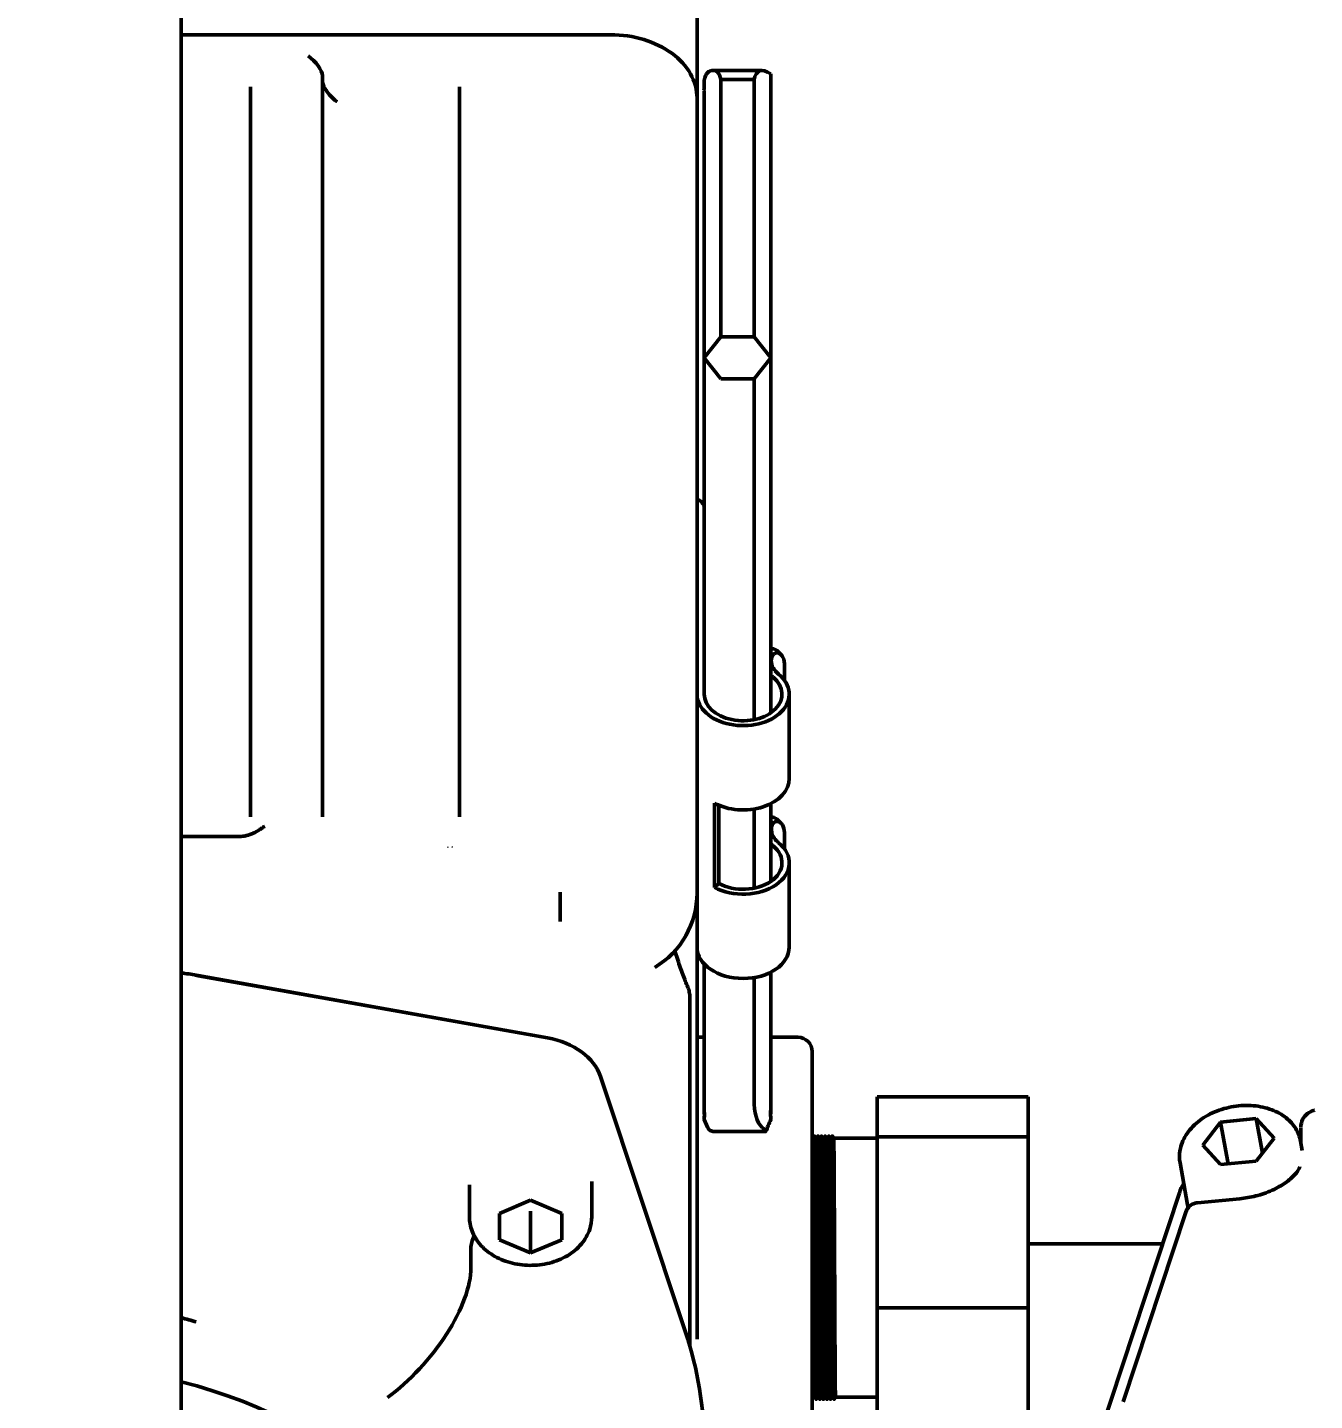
# Model space of a CAD drawing. Header units: inches. Extents: x 11 to 1621, y 11 to 1332.
# Drawn here: x 760.752 to 764.271, y 317.146 to 320.899 of the extents above; entities that cross this region are included whole.
import ezdxf

# ---------------------------------------------------------------- set-up
doc = ezdxf.new("R2010")
doc.units = ezdxf.units.IN
doc.header["$LTSCALE"] = 48
doc.header["$MEASUREMENT"] = 0
doc.layers.add('Dimension (ANSI)', color=7, linetype='Continuous', lineweight=25)
doc.layers.add('Visible (ANSI)', color=7, linetype='Continuous', lineweight=50)
doc.styles.add('Dimension Text', font='tahoma.ttf')
doc.dimstyles.new('ELC FT', dxfattribs={"dimscale": 48, "dimtxt": 0.12, "dimasz": 0.098425, "dimexe": 0.05, "dimexo": 0.1, "dimgap": 0.031496, "dimtad": 1, "dimdec": 5, "dimzin": 3, "dimdsep": 46, "dimlunit": 4, "dimtxsty": 'Dimension Text', "dimcen": 0.09, "dimdle": 0.5, "dimclrd": 5, "dimclre": 5, "dimclrt": 256, "dimadec": 1, "dimazin": 3, "dimtfac": 0.833333, "dimtofl": 0, "dimtmove": 0, "dimatfit": 3, "dimfxl": 0, "dimfrac": 2, "dimtolj": 1, "dimtzin": 0, "dimlwd": 25, "dimlwe": 25, "dimarcsym": 0})

# ---------------------------------------------------------------- blocks, each defined once
blk = doc.blocks.new('*D15')
at = {"layer": 'Defpoints', "color": 0, "linetype": 'Continuous', "transparency": 16777216}
for p in [(804.8774, 319.6302), (264.5024, 280.7711), (804.8774, 187.6927)]:
    blk.add_point(p, dxfattribs=at)
at = {"layer": 'Dimension (ANSI)', "color": 5, "linetype": 'Continuous', "lineweight": 25, "transparency": 16777216}
for p, q in [((804.8774, 314.8302), (804.8774, 185.2927)), ((264.5024, 275.9711), (264.5024, 185.2927)), ((269.2268, 187.6927), (800.153, 187.6927))]:
    blk.add_line(p, q, dxfattribs=at)
at = {"layer": 'Dimension (ANSI)', "color": 5, "linetype": 'Continuous', "transparency": 16777216}
for points in [[(269.2268, 188.4801), (269.2268, 186.9053), (264.5024, 187.6927)], [(800.153, 188.4801), (800.153, 186.9053), (804.8774, 187.6927)]]:
    blk.add_solid(points, dxfattribs=at)
at = {"layer": 'Dimension (ANSI)', "linetype": 'Continuous', "lineweight": 25, "transparency": 16777216, "insert": (534.7524, 192.8408), "char_height": 5.76, "attachment_point": 5, "style": 'Dimension Text'}
blk.add_mtext('\\A1;45\'-0 3/8"', dxfattribs=at)
blk = doc.blocks.new('*D25')
at = {"layer": 'Defpoints', "color": 0, "linetype": 'Continuous', "transparency": 16777216}
for p in [(804.8774, 319.6302), (744.2524, 285.9427), (804.8774, 225.928)]:
    blk.add_point(p, dxfattribs=at)
at = {"layer": 'Dimension (ANSI)', "color": 5, "linetype": 'Continuous', "lineweight": 25, "transparency": 16777216}
for p, q in [((804.8774, 314.8302), (804.8774, 223.528)), ((744.2524, 281.1427), (744.2524, 223.528)), ((748.9768, 225.928), (800.153, 225.928))]:
    blk.add_line(p, q, dxfattribs=at)
at = {"layer": 'Dimension (ANSI)', "color": 5, "linetype": 'Continuous', "transparency": 16777216}
for points in [[(748.9768, 226.7154), (748.9768, 225.1406), (744.2524, 225.928)], [(800.153, 226.7154), (800.153, 225.1406), (804.8774, 225.928)]]:
    blk.add_solid(points, dxfattribs=at)
at = {"layer": 'Dimension (ANSI)', "linetype": 'Continuous', "lineweight": 25, "transparency": 16777216, "insert": (774.5649, 231.076), "char_height": 5.76, "attachment_point": 5, "style": 'Dimension Text'}
blk.add_mtext('\\A1;5\'-0 5/8"', dxfattribs=at)

msp = doc.modelspace()

# ---------------------------------------------------------------- linework, layer by layer
at = {"layer": 'Visible (ANSI)'}
for p, q in [((761.172429, 334.773116), (761.172429, 302.503616)), ((762.582819, 320.706053), (762.582819, 321.214479)), ((762.346598, 320.879026), (761.172429, 320.879026)), ((761.559197, 320.277601), (761.559197, 320.765359)), ((762.626243, 320.781182), (762.76045, 320.781182)), ((762.647886, 320.05327), (762.647886, 320.756349)), ((762.647886, 320.756349), (762.738807, 320.756349)), ((762.738807, 320.05327), (762.738807, 320.756349)), ((762.784268, 319.995683), (762.784268, 320.772106)), ((761.362346, 320.73708), (761.362346, 320.277601)), ((761.933212, 320.73708), (761.933212, 320.277601)), ((762.602425, 320.735316), (762.602425, 320.752242)), ((762.602425, 319.995683), (762.602425, 320.722077)), ((762.582819, 320.140465), (762.582819, 320.706053)), ((762.784346, 320.65681), (762.784346, 319.025341)), ((761.559197, 320.277601), (761.559197, 320.154197)), ((761.933212, 320.154197), (761.933212, 320.277601)), ((761.362346, 320.220781), (761.362346, 320.194493)), ((761.362346, 319.603196), (761.362346, 320.154197)), ((761.559197, 319.603196), (761.559197, 320.154197)), ((761.933212, 319.603196), (761.933212, 320.154197)), ((762.582819, 320.140465), (762.582819, 319.589465)), ((762.602425, 319.995683), (762.647886, 320.05327)), ((762.647886, 320.05327), (762.738807, 320.05327)), ((762.738807, 320.05327), (762.784268, 319.995683)), ((762.647886, 319.938096), (762.602425, 319.995683)), ((762.602504, 319.995583), (762.602504, 319.09449)), ((762.784268, 319.995683), (762.738807, 319.938096)), ((762.738807, 319.938096), (762.647886, 319.938096)), ((762.738886, 319.006812), (762.738886, 319.938196)), ((761.362346, 319.497049), (761.362346, 319.603196)), ((761.559197, 319.603196), (761.559197, 319.497049)), ((761.933212, 319.497049), (761.933212, 319.603196)), ((762.582819, 319.589465), (762.582819, 319.242829)), ((761.362346, 319.150413), (761.362346, 319.497049)), ((761.559197, 319.150413), (761.559197, 319.497049)), ((761.933212, 319.150413), (761.933212, 319.497049)), ((762.582819, 319.242829), (762.582819, 318.532667)), ((762.800577, 319.195596), (762.812244, 319.184648)), ((761.362346, 318.740815), (761.362346, 319.150413)), ((761.559197, 319.150413), (761.559197, 318.740815)), ((761.933212, 318.740815), (761.933212, 319.150413)), ((762.821557, 319.159271), (762.821557, 319.114673)), ((762.602504, 319.076344), (762.602504, 319.09449)), ((762.834787, 319.076344), (762.834787, 318.845996)), ((762.630161, 318.548523), (762.630161, 318.77887)), ((762.642449, 318.559011), (762.642449, 318.772958)), ((762.784346, 318.777235), (762.784346, 318.564646)), ((762.738886, 318.546116), (762.738886, 318.762561)), ((762.812244, 318.723953), (762.800577, 318.7349)), ((762.821557, 318.698576), (762.821557, 318.653977)), ((761.331647, 318.687452), (761.172429, 318.687452)), ((762.834787, 318.615649), (762.834787, 318.385301)), ((762.642449, 318.559011), (762.630161, 318.548523)), ((762.208803, 318.518183), (762.208803, 318.535746)), ((762.582819, 318.532674), (762.582819, 317.313672)), ((762.529966, 318.350011), (762.521882, 318.37432)), ((762.467512, 318.329741), (762.467514, 318.329743)), ((762.602504, 318.339184), (762.602504, 317.950226)), ((762.784346, 318.31654), (762.784346, 317.950226)), ((762.174222, 318.137136), (761.193285, 318.311624)), ((761.219506, 318.306972), (762.174225, 318.137136)), ((762.738886, 317.968509), (762.738886, 318.301865)), ((762.563134, 318.246909), (762.563134, 317.294669)), ((762.582819, 318.138788), (762.602504, 318.138788)), ((762.784346, 318.138788), (762.858409, 318.138788)), ((762.897779, 318.099418), (762.897779, 317.940769)), ((762.551196, 317.333036), (762.318974, 318.031273)), ((762.602504, 317.945368), (762.602504, 317.950226)), ((762.784346, 317.945368), (762.784346, 317.950226)), ((762.897779, 317.027858), (762.897779, 317.940769)), ((763.074945, 317.976215), (763.488331, 317.976215)), ((763.074945, 317.866281), (763.074945, 317.976215)), ((763.488331, 317.976215), (763.488331, 317.866281)), ((762.60265, 317.913777), (762.611057, 317.893197)), ((763.965182, 317.84397), (764.013974, 317.906801)), ((764.013974, 317.906801), (764.111557, 317.916196)), ((764.013974, 317.906801), (764.034546, 317.792516)), ((764.111557, 317.916196), (764.160348, 317.862762)), ((764.128547, 317.821811), (764.111557, 317.916196)), ((762.770605, 317.880871), (762.629448, 317.880871)), ((762.899865, 317.863198), (762.902934, 317.868515)), ((762.904177, 317.868525), (762.902947, 317.868525)), ((762.904189, 317.868515), (762.907265, 317.863187)), ((762.909707, 317.863198), (762.912777, 317.868515)), ((762.91402, 317.868525), (762.912789, 317.868525)), ((762.914032, 317.868515), (762.917108, 317.863187)), ((762.91955, 317.863198), (762.92262, 317.868515)), ((762.923862, 317.868525), (762.922632, 317.868525)), ((762.923874, 317.868515), (762.92695, 317.863187)), ((762.929392, 317.863198), (762.932462, 317.868515)), ((762.933705, 317.868525), (762.932474, 317.868525)), ((762.933717, 317.868515), (762.936793, 317.863187)), ((762.939235, 317.863198), (762.942305, 317.868515)), ((762.943547, 317.868525), (762.942317, 317.868525)), ((762.943559, 317.868515), (762.946635, 317.863187)), ((762.949077, 317.863198), (762.952147, 317.868515)), ((762.95339, 317.868525), (762.952159, 317.868525)), ((762.953402, 317.868515), (762.956478, 317.863187)), ((763.488331, 317.866281), (763.074945, 317.866281)), ((763.074945, 317.398933), (763.074945, 317.866281)), ((763.488331, 317.866281), (763.488331, 317.398933)), ((764.226287, 317.875533), (764.233304, 317.877336)), ((764.233304, 317.850439), (764.233304, 317.890748)), ((762.899871, 317.863198), (762.897779, 317.863198)), ((762.909713, 317.863198), (762.907259, 317.863198)), ((762.919556, 317.863198), (762.917102, 317.863198)), ((762.929399, 317.863198), (762.926944, 317.863198)), ((762.939241, 317.863198), (762.936787, 317.863198)), ((762.949084, 317.863198), (762.946629, 317.863198)), ((763.074945, 317.863198), (762.956472, 317.863198)), ((764.013974, 317.790535), (763.965182, 317.84397)), ((764.160348, 317.862762), (764.111557, 317.799931)), ((764.237077, 317.829479), (764.23258, 317.854463)), ((763.923783, 317.680987), (763.903228, 317.795175)), ((764.111557, 317.799931), (764.013974, 317.790535)), ((761.960378, 317.735456), (761.960378, 317.648193)), ((762.295023, 317.744842), (762.295023, 317.648193)), ((762.042462, 317.657334), (762.127701, 317.693326)), ((762.127701, 317.693326), (762.212939, 317.657334)), ((763.683347, 317.051081), (763.901289, 317.713538)), ((763.950442, 317.686128), (763.950457, 317.68613)), ((763.950459, 317.686131), (764.066862, 317.697339)), ((762.042462, 317.585351), (762.042462, 317.657334)), ((762.127701, 317.549359), (762.127701, 317.663473)), ((762.212939, 317.657334), (762.212939, 317.585351)), ((763.748045, 317.142179), (763.918628, 317.660682)), ((763.918635, 317.660702), (763.918628, 317.660682)), ((762.127701, 317.549359), (762.042462, 317.585351)), ((762.212939, 317.585351), (762.127701, 317.549359)), ((763.855449, 317.574203), (763.488331, 317.574203)), ((761.964747, 317.508877), (761.964747, 317.562577)), ((763.074945, 317.398933), (763.488331, 317.398933)), ((763.074945, 317.063304), (763.074945, 317.398933)), ((763.488331, 317.398933), (763.488331, 317.063304)), ((762.552969, 317.327657), (762.557557, 317.313859)), ((762.904786, 317.154536), (762.897779, 317.154536)), ((762.907856, 317.14922), (762.90478, 317.154547)), ((762.91218, 317.154536), (762.909111, 317.14922)), ((762.914629, 317.154536), (762.912174, 317.154536)), ((762.917698, 317.14922), (762.914622, 317.154547)), ((762.922023, 317.154536), (762.918953, 317.14922)), ((762.924471, 317.154536), (762.922017, 317.154536)), ((762.927541, 317.14922), (762.924465, 317.154547)), ((762.931865, 317.154536), (762.928796, 317.14922)), ((762.934314, 317.154536), (762.931859, 317.154536)), ((762.937383, 317.14922), (762.934307, 317.154547)), ((762.941708, 317.154536), (762.938638, 317.14922)), ((762.944156, 317.154536), (762.941702, 317.154536)), ((762.947226, 317.14922), (762.94415, 317.154547)), ((762.95155, 317.154536), (762.948481, 317.14922)), ((762.953999, 317.154536), (762.951544, 317.154536)), ((762.957068, 317.14922), (762.953992, 317.154547)), ((762.961393, 317.154536), (762.958323, 317.14922)), ((763.074945, 317.154536), (762.961387, 317.154536)), ((762.909098, 317.149209), (762.907868, 317.149209)), ((762.918941, 317.149209), (762.917711, 317.149209)), ((762.928783, 317.149209), (762.927553, 317.149209)), ((762.938626, 317.149209), (762.937396, 317.149209)), ((762.948468, 317.149209), (762.947238, 317.149209)), ((762.958311, 317.149209), (762.957081, 317.149209))]:
    msp.add_line(p, q, dxfattribs=at)
for centre, radius, start, end in [((762.346598, 318.532673), 0.23622, 300.788625, 359.999634), ((762.858409, 318.099418), 0.03937, 0, 90)]:
    msp.add_arc(centre, radius, start, end, dxfattribs=at)
for centre, major_axis, ratio, start_param, end_param in [((762.346598, 320.706053), (0.23622, 0), 0.73225389, 0, 1.57079633), ((761.519827, 320.793638), (0.036483, -0.036483), 0.40563811, 0.4349474, 1.95615367), ((761.529593, 320.765538), (0.029599, -0.000624), 0.84424755, 0.01778626, 0.07497594), ((762.564397, 320.634714), (0.070107, 0.144664), 0.32686563, 5.84940957, 6.58774847), ((762.822295, 320.634714), (0.070107, -0.144664), 0.32686563, 2.63061223, 3.57536839), ((761.598885, 320.751408), (-0.039688, 0.000003), 0.73135201, 0.00005075, 0.10446233), ((762.59106, 320.727632), (-0.006108, -0.019107), 0.50163191, 1.72101402, 2.13814088), ((762.59106, 320.700968), (-0.009257, -0.027497), 0.23978065, 2.52270588, 2.93983275), ((762.579773, 320.728597), (0.020332, -0.014954), 0.67958779, 0.56064115, 0.76910446), ((762.772981, 320.643385), (-0.009005, -0.019421), 0.35706033, 2.4853531, 2.60313231), ((762.563134, 319.5865), (0.03937, 0), 0.68199836, 0, 1.04719755), ((762.872582, 319.168978), (-0.086789, 0), 0.68199836, 0.1943989, 0.69236917), ((762.708803, 319.076344), (-0.125984, 0), 0.68199836, 0, 3.83396183), ((762.708803, 319.076344), (0.106299, 0), 0.68199836, 3.14159265, 6.97555448), ((762.872582, 319.168978), (0.106474, 0), 0.68199836, 3.73559573, 3.83396183), ((762.708803, 318.845996), (0.125984, 0), 0.68199836, 4.03825847, 6.28318531), ((762.872582, 318.708282), (-0.086789, 0), 0.68199836, 0.1943989, 0.69236917), ((761.76589, 318.662592), (0.133858, 0), 0.7313537, 6.24226407, 6.24229475), ((761.972582, 318.718457), (0.098425, 0), 0.7313537, 4.08239637, 4.08242976), ((762.708803, 318.615649), (0.125984, 0), 0.68199836, 4.03825847, 6.97555448), ((762.708803, 318.615649), (0.106299, 0), 0.68199836, 4.03825847, 6.97555448), ((762.872582, 318.708282), (0.106474, 0), 0.68199836, 3.73559573, 3.83396183), ((762.708803, 318.385301), (-0.125984, 0), 0.68199836, 0, 3.14159265), ((760.79148, 317.019997), (1.811024, 0), 0.7313537, 1.35421424, 1.35886322), ((761.146763, 318.171735), (-0.19685, 0), 0.7313537, 4.47380247, 4.5816337), ((760.79148, 317.019997), (1.811024, 0), 0.7313537, 1.33219386, 1.33637133), ((762.127701, 317.997247), (0.19685, 0), 0.7313537, 0.23860247, 1.33220982), ((762.127701, 317.997247), (0.19685, 0), 0.7313537, 0.23860247, 1.33219386), ((762.897998, 318.156461), (-0.126063, -0.27189), 0.35706033, 5.62694576, 6.1570414), ((764.088459, 317.71063), (-0.164676, -0.029644), 0.67616377, 0, 0.06912333), ((762.029929, 317.610249), (-0.057919, -0.066993), 0.44630985, 5.28025511, 5.80663423), ((761.736613, 317.342027), (-0.202716, -0.234477), 0.44630985, 1.09424525, 2.66504158), ((760.79148, 316.569371), (-1.161417, 0), 0.7313537, 4.34016266, 4.37819948), ((760.79148, 317.019997), (1.811024, 0), 0.7313537, 0, 0.23860247), ((762.366283, 317.279835), (0.19685, 0), 0.7313537, 0.17303789, 0.23858651), ((760.79148, 316.394844), (1.161417, 0), 0.7313537, 5.04657848, 7.51979214)]:
    msp.add_ellipse(centre, major_axis=major_axis, ratio=ratio, start_param=start_param, end_param=end_param, dxfattribs=at)
for points, knots in [([(762.616922, 320.779523), (762.615952, 320.779149), (762.614909, 320.778529), (762.61272, 320.776735), (762.611576, 320.775563), (762.609388, 320.772776), (762.608359, 320.771232), (762.606463, 320.767829), (762.605623, 320.766042), (762.604227, 320.762435), (762.603687, 320.760694), (762.602983, 320.757738), (762.602765, 320.756521), (762.602488, 320.754255), (762.602425, 320.753209), (762.602425, 320.752242)], [-0.102351975, -0.102351975, -0.102351975, -0.102351975, -0.084827681, -0.084827681, -0.067323322, -0.067323322, -0.051465855, -0.051465855, -0.036268721, -0.036268721, -0.021819762, -0.021819762, -0.010803933, -0.010803933, -0.000001, -0.000001, -0.000001, -0.000001]), ([(761.598567, 320.696152), (761.598508, 320.696197), (761.598449, 320.696241), (761.591259, 320.701675), (761.584258, 320.708178), (761.573414, 320.720532), (761.569362, 320.726031), (761.563885, 320.735256), (761.561961, 320.739235), (761.560093, 320.744902), (761.559654, 320.746702), (761.559413, 320.748384)], [-0.368006772, -0.368006772, -0.368006772, -0.368006772, -0.367494929, -0.367494929, -0.305266782, -0.305266782, -0.256991442, -0.256991442, -0.22105202, -0.22105202, -0.203066707, -0.203066707, -0.203066707, -0.203066707]), ([(761.362346, 320.277601), (761.362346, 320.269351), (761.362346, 320.260347), (761.362346, 320.241434), (761.362346, 320.231293), (761.362346, 320.220781)], [0, 0, 0, 0, 0.25, 0.25, 0.5, 0.5, 0.5, 0.5]), ([(761.362346, 320.194493), (761.362346, 320.193793), (761.362346, 320.192399), (761.362346, 320.190655), (761.362346, 320.189351), (761.362346, 320.188742), (761.362346, 320.188394), (761.362346, 320.188242), (761.362346, 320.186829), (761.362346, 320.183345), (761.362346, 320.172054), (761.362346, 320.164234), (761.362346, 320.154197)], [0.702895725, 0.702895725, 0.702895725, 0.702895725, 0.71875, 0.734375, 0.7421875, 0.748046875, 0.748046875, 0.75, 0.75, 0.875, 0.875, 1, 1, 1, 1]), ([(762.784347, 319.200554), (762.784834, 319.200665), (762.78532, 319.200753), (762.788815, 319.201212), (762.791941, 319.200744), (762.796897, 319.198534), (762.798826, 319.197235), (762.800576, 319.195594)], [-0.7192663687, -0.7192663687, -0.7192663687, -0.7192663687, -0.7116901018, -0.7116901018, -0.6643040481, -0.6643040481, -0.6316384062, -0.6316384062, -0.6316384062, -0.6316384062]), ([(762.787428, 319.157543), (762.785345, 319.164815), (762.785339, 319.172017), (762.788028, 319.180562), (762.789598, 319.183398), (762.793678, 319.187539), (762.796172, 319.188828), (762.801305, 319.189823), (762.804203, 319.189453), (762.809735, 319.186982), (762.812364, 319.184887), (762.818985, 319.176571), (762.821557, 319.168291), (762.821557, 319.159271)], [0.535423144, 0.535423144, 0.535423144, 0.535423144, 0.613950689, 0.613950689, 0.656421334, 0.656421334, 0.69889198, 0.69889198, 0.745884717, 0.745884717, 0.792877455, 0.792877455, 0.88686293, 0.88686293, 0.88686293, 0.88686293]), ([(762.784347, 318.739858), (762.784834, 318.73997), (762.78532, 318.740058), (762.788815, 318.740516), (762.791941, 318.740049), (762.796897, 318.737839), (762.798826, 318.73654), (762.800576, 318.734899)], [0.3250254056, 0.3250254056, 0.3250254056, 0.3250254056, 0.3326016725, 0.3326016725, 0.3799877262, 0.3799877262, 0.4126533681, 0.4126533681, 0.4126533681, 0.4126533681]), ([(762.787428, 318.696848), (762.78729, 318.697328), (762.787159, 318.697808), (762.784777, 318.70724), (762.78576, 318.715971), (762.790719, 318.724106), (762.792816, 318.726199), (762.797654, 318.728677), (762.800375, 318.729056), (762.807687, 318.728049), (762.81268, 318.724629), (762.819647, 318.713752), (762.821557, 318.706365), (762.821557, 318.698576)], [0.093019394, 0.093019394, 0.093019394, 0.093019394, 0.09827869, 0.09827869, 0.196557379, 0.196557379, 0.23881093, 0.23881093, 0.281064481, 0.281064481, 0.362224364, 0.362224364, 0.443384246, 0.443384246, 0.443384246, 0.443384246]), ([(761.401716, 318.715848), (761.399214, 318.714167), (761.396727, 318.712494), (761.393001, 318.709981), (761.391124, 318.708735), (761.388909, 318.707301), (761.387955, 318.70669), (761.387317, 318.706284), (761.387043, 318.70611), (761.383757, 318.704033), (761.38095, 318.702359), (761.37691, 318.7001), (761.374933, 318.699033), (761.372702, 318.697899), (761.371605, 318.69736), (761.371139, 318.697134), (761.370829, 318.696985), (761.370727, 318.696936), (761.357289, 318.690552), (761.344332, 318.687455), (761.331647, 318.687452)], [0, 0, 0, 0, 0.125, 0.125, 0.1875, 0.21875, 0.234375, 0.234375, 0.25, 0.25, 0.375, 0.375, 0.4375, 0.46875, 0.484375, 0.4921875, 0.4921875, 0.5, 0.5, 1, 1, 1, 1]), ([(762.208803, 318.518183), (762.208803, 318.516353), (762.208803, 318.514189), (762.208803, 318.509163), (762.208803, 318.50628), (762.208803, 318.498723), (762.208803, 318.493839), (762.208803, 318.483706), (762.208803, 318.478538), (762.208803, 318.470021), (762.208803, 318.466648), (762.208803, 318.460442), (762.208803, 318.457656), (762.208795, 318.455194)], [0.000000031, 0.000000031, 0.000000031, 0.000000031, 0.02631959, 0.02631959, 0.054051623, 0.054051623, 0.093505934, 0.093505934, 0.132614572, 0.132614572, 0.160099939, 0.160099939, 0.187049708, 0.187049708, 0.187049708, 0.187049708]), ([(762.557557, 318.275733), (762.553073, 318.286265), (762.548438, 318.29805), (762.539263, 318.322791), (762.534582, 318.336132), (762.529966, 318.350011)], [0.000001, 0.000001, 0.000001, 0.000001, 0.148309241, 0.148309241, 0.29690746, 0.29690746, 0.29690746, 0.29690746]), ([(762.557557, 318.275733), (762.559414, 318.271373), (762.560824, 318.266832), (762.562671, 318.257258), (762.563134, 318.252283), (762.563134, 318.246909)], [-0.121409392, -0.121409392, -0.121409392, -0.121409392, -0.059769857, -0.059769857, -0.000001, -0.000001, -0.000001, -0.000001]), ([(762.602626, 317.941604), (762.602585, 317.943015), (762.602554, 317.94444), (762.602514, 317.947315), (762.602504, 317.948764), (762.602504, 317.950226)], [-0.0304557855, -0.0304557855, -0.0304557855, -0.0304557855, -0.0152278774, -0.0152278774, 0, 0, 0, 0]), ([(762.602504, 317.945368), (762.602504, 317.944005), (762.602514, 317.942655), (762.602554, 317.939981), (762.602585, 317.938658), (762.602626, 317.937348)], [-0.030456707, -0.030456707, -0.030456707, -0.030456707, -0.0152288688, -0.0152288688, -0.000001, -0.000001, -0.000001, -0.000001]), ([(762.602626, 317.941604), (762.602881, 317.932891), (762.602783, 317.925582), (762.602684, 317.916597), (762.60265, 317.914193), (762.602649, 317.913794), (762.60265, 317.913778), (762.60265, 317.913777)], [0, 0, 0, 0, 0.093991452, 0.093991452, 0.171663916, 0.171663916, 0.178443188, 0.178443188, 0.178443188, 0.178443188]), ([(762.7842, 317.913777), (762.7842, 317.913778), (762.784201, 317.913792), (762.784201, 317.914168), (762.784166, 317.916551), (762.784067, 317.925521), (762.783968, 317.932855), (762.784224, 317.941604)], [0.165271252, 0.165271252, 0.165271252, 0.165271252, 0.171664013, 0.171664013, 0.249329006, 0.249329006, 0.34371396, 0.34371396, 0.34371396, 0.34371396]), ([(762.784346, 317.950226), (762.784346, 317.948764), (762.784336, 317.947315), (762.784296, 317.94444), (762.784265, 317.943015), (762.784224, 317.941604)], [-0.0304567069, -0.0304567069, -0.0304567069, -0.0304567069, -0.0152288688, -0.0152288688, -0.000001, -0.000001, -0.000001, -0.000001]), ([(762.784224, 317.937348), (762.784265, 317.938658), (762.784296, 317.939981), (762.784336, 317.942655), (762.784346, 317.944005), (762.784346, 317.945368)], [-0.0304557855, -0.0304557855, -0.0304557855, -0.0304557855, -0.0152278774, -0.0152278774, 0, 0, 0, 0]), ([(764.23258, 317.854463), (764.230373, 317.866724), (764.225774, 317.878522), (764.212403, 317.900307), (764.203437, 317.910131), (764.181465, 317.927724), (764.168072, 317.935051), (764.137982, 317.946401), (764.121064, 317.950044), (764.085965, 317.95305), (764.067761, 317.952313), (764.031996, 317.946572), (764.014439, 317.941572), (763.981517, 317.927615), (763.966149, 317.918661), (763.939355, 317.897245), (763.92785, 317.884822), (763.911083, 317.857926), (763.905383, 317.843669), (763.901193, 317.817651), (763.901235, 317.806248), (763.903228, 317.795175)], [1.69191817, 1.69191817, 1.69191817, 1.69191817, 1.95013467, 1.95013467, 2.22501673, 2.22501673, 2.53875358, 2.53875358, 2.88302692, 2.88302692, 3.23468161, 3.23468161, 3.586115, 3.586115, 3.9378503, 3.9378503, 4.28438975, 4.28438975, 4.60032691, 4.60032691, 4.83351082, 4.83351082, 4.83351082, 4.83351082]), ([(764.233345, 317.892802), (764.233595, 317.900247), (764.235261, 317.907495), (764.24153, 317.920321), (764.246251, 317.925955), (764.256967, 317.93412), (764.262938, 317.936945), (764.26971, 317.938897), (764.270285, 317.939054), (764.270862, 317.939202)], [0.006890758, 0.006890758, 0.006890758, 0.006890758, 0.079401921, 0.079401921, 0.152792007, 0.152792007, 0.221768138, 0.221768138, 0.228136869, 0.228136869, 0.228136869, 0.228136869]), ([(762.60265, 317.913777), (762.602656, 317.913788), (762.602688, 317.915461), (762.602783, 317.922645), (762.602882, 317.929231), (762.602626, 317.937348)], [0.178909872, 0.178909872, 0.178909872, 0.178909872, 0.249325526, 0.249325526, 0.343713766, 0.343713766, 0.343713766, 0.343713766]), ([(762.629447, 317.880871), (762.627741, 317.880871), (762.62592, 317.8811), (762.622279, 317.882099), (762.620423, 317.882915), (762.61692, 317.885149), (762.615258, 317.886642), (762.612732, 317.889812), (762.611764, 317.891466), (762.611057, 317.893197)], [0, 0, 0, 0, 0.0146013581, 0.0146013581, 0.0302086408, 0.0302086408, 0.047178799, 0.047178799, 0.0618565275, 0.0618565275, 0.0618565275, 0.0618565275]), ([(762.760722, 317.892395), (762.767421, 317.885828), (762.770789, 317.881873), (762.770789, 317.880926), (762.770728, 317.880871), (762.770606, 317.880872)], [0, 0, 0, 0, 0.182151197, 0.182151197, 0.206670612, 0.206670612, 0.206670612, 0.206670612]), ([(762.903521, 317.267214), (762.903408, 317.284989), (762.903296, 317.304421), (762.903078, 317.345558), (762.902973, 317.367102), (762.902681, 317.431759), (762.902505, 317.476495), (762.902098, 317.567438), (762.901883, 317.612782), (762.901456, 317.69755), (762.901248, 317.736025), (762.900872, 317.799991), (762.900664, 317.824849), (762.900256, 317.855739), (762.90006, 317.863198), (762.899871, 317.863198)], [-2.83466971, -2.83466971, -2.83466971, -2.83466971, -2.64947306, -2.64947306, -2.46811624, -2.46811624, -2.12620422, -2.12620422, -1.77468703, -1.77468703, -1.41733684, -1.41733684, -1.0599881, -1.0599881, -0.73965124, -0.73965124, -0.73965124, -0.73965124]), ([(762.907265, 317.863187), (762.907412, 317.862934), (762.907562, 317.858252), (762.907929, 317.836178), (762.908141, 317.814314), (762.908523, 317.756814), (762.908705, 317.722362), (762.909117, 317.64305), (762.909333, 317.598639), (762.909759, 317.505919), (762.909956, 317.458481), (762.910335, 317.369656), (762.910538, 317.328913), (762.910962, 317.255879), (762.91118, 317.224704), (762.911589, 317.178765), (762.911764, 317.163966), (762.912031, 317.155623), (762.912102, 317.154536), (762.912174, 317.154537)], [-32.81538122, -32.81538122, -32.81538122, -32.81538122, -32.56795547, -32.56795547, -32.21049352, -32.21049352, -31.86913753, -31.86913753, -31.51608154, -31.51608154, -31.15714712, -31.15714712, -30.81308316, -30.81308316, -30.45553686, -30.45553686, -30.10867133, -30.10867133, -29.98609659, -29.98609659, -29.98609659, -29.98609659]), ([(762.914623, 317.154547), (762.914461, 317.154828), (762.914307, 317.160608), (762.913971, 317.186164), (762.913762, 317.209313), (762.913334, 317.269807), (762.91312, 317.306314), (762.912715, 317.387289), (762.91254, 317.430805), (762.912145, 317.522678), (762.911928, 317.570243), (762.911498, 317.65883), (762.911289, 317.699208), (762.910899, 317.769701), (762.91072, 317.799074), (762.910307, 317.842997), (762.910089, 317.856806), (762.90982, 317.862616), (762.909766, 317.863198), (762.909713, 317.863198)], [-6.40558107, -6.40558107, -6.40558107, -6.40558107, -6.1301523, -6.1301523, -5.77277163, -5.77277163, -5.42180308, -5.42180308, -5.07946747, -5.07946747, -4.71859985, -4.71859985, -4.3716689, -4.3716689, -4.02228558, -4.02228558, -3.66591569, -3.66591569, -3.57626216, -3.57626216, -3.57626216, -3.57626216]), ([(762.917108, 317.863187), (762.917218, 317.862997), (762.91733, 317.860305), (762.917662, 317.845071), (762.91788, 317.825854), (762.918275, 317.772735), (762.918449, 317.740106), (762.918854, 317.663906), (762.919068, 317.620812), (762.919496, 317.529536), (762.919705, 317.482176), (762.920078, 317.392354), (762.92027, 317.35058), (762.920688, 317.27434), (762.920906, 317.240957), (762.921325, 317.189074), (762.921509, 317.170989), (762.921805, 317.15693), (762.921909, 317.154537), (762.922017, 317.154537)], [-27.14265781, -27.14265781, -27.14265781, -27.14265781, -26.95657305, -26.95657305, -26.59587262, -26.59587262, -26.25340117, -26.25340117, -25.90258601, -25.90258601, -25.54519973, -25.54519973, -25.20329674, -25.20329674, -24.84832493, -24.84832493, -24.4953697, -24.4953697, -24.3133491, -24.3133491, -24.3133491, -24.3133491]), ([(762.924465, 317.154547), (762.924267, 317.154891), (762.92409, 317.163447), (762.923709, 317.197174), (762.923496, 317.223046), (762.923067, 317.287936), (762.922856, 317.326006), (762.922459, 317.409586), (762.922285, 317.454251), (762.92188, 317.546576), (762.921661, 317.593368), (762.921235, 317.679378), (762.921031, 317.718025), (762.920649, 317.785172), (762.920458, 317.812635), (762.920035, 317.850952), (762.919818, 317.861541), (762.91959, 317.863138), (762.919573, 317.863198), (762.919556, 317.863198)], [-12.07816724, -12.07816724, -12.07816724, -12.07816724, -11.74237467, -11.74237467, -11.38489726, -11.38489726, -11.03619296, -11.03619296, -10.69079475, -10.69079475, -10.33242508, -10.33242508, -9.98764456, -9.98764456, -9.63146818, -9.63146818, -9.27757451, -9.27757451, -9.24892194, -9.24892194, -9.24892194, -9.24892194]), ([(762.92695, 317.863187), (762.927025, 317.863057), (762.927102, 317.86176), (762.927396, 317.852326), (762.927614, 317.836181), (762.92802, 317.788265), (762.928194, 317.757503), (762.928591, 317.684565), (762.928802, 317.642981), (762.92923, 317.553355), (762.929444, 317.506062), (762.929828, 317.415231), (762.930008, 317.37244), (762.930419, 317.293006), (762.930637, 317.257453), (762.931055, 317.201379), (762.931249, 317.180857), (762.931565, 317.159191), (762.93171, 317.154537), (762.931859, 317.154537)], [-21.46990378, -21.46990378, -21.46990378, -21.46990378, -21.34282491, -21.34282491, -20.98461953, -20.98461953, -20.63895029, -20.63895029, -20.29039313, -20.29039313, -19.93291231, -19.93291231, -19.59147183, -19.59147183, -19.23632474, -19.23632474, -18.89430754, -18.89430754, -18.64063247, -18.64063247, -18.64063247, -18.64063247]), ([(762.934307, 317.154547), (762.934273, 317.154607), (762.934238, 317.154919), (762.934003, 317.158807), (762.933828, 317.17085), (762.933433, 317.211114), (762.933223, 317.239009), (762.932794, 317.308119), (762.93258, 317.348995), (762.932192, 317.435736), (762.932015, 317.480518), (762.931607, 317.571441), (762.931392, 317.616713), (762.930965, 317.701081), (762.93076, 317.739236), (762.930389, 317.801119), (762.93019, 317.824808), (762.929788, 317.85556), (762.92959, 317.863198), (762.929399, 317.863198)], [-17.7507031, -17.7507031, -17.7507031, -17.7507031, -17.69185112, -17.69185112, -17.34496824, -17.34496824, -16.9970052, -16.9970052, -16.63950442, -16.63950442, -16.29782603, -16.29782603, -15.94591309, -15.94591309, -15.58852338, -15.58852338, -15.24563944, -15.24563944, -14.92145856, -14.92145856, -14.92145856, -14.92145856]), ([(762.936793, 317.863187), (762.936833, 317.863118), (762.936873, 317.862718), (762.937126, 317.858164), (762.937341, 317.845374), (762.93775, 317.803925), (762.937927, 317.776122), (762.938315, 317.707126), (762.938528, 317.666051), (762.938957, 317.578261), (762.939168, 317.532546), (762.939563, 317.441557), (762.939737, 317.397127), (762.940145, 317.313737), (762.940364, 317.275823), (762.940788, 317.214474), (762.940991, 317.191108), (762.941347, 317.161691), (762.941518, 317.154537), (762.941702, 317.154536)], [-15.79720416, -15.79720416, -15.79720416, -15.79720416, -15.7296356, -15.7296356, -15.37756527, -15.37756527, -15.035962, -15.035962, -14.67846669, -14.67846669, -14.33035335, -14.33035335, -13.98379443, -13.98379443, -13.62608666, -13.62608666, -13.28188191, -13.28188191, -12.96795975, -12.96795975, -12.96795975, -12.96795975]), ([(762.94415, 317.154547), (762.944079, 317.154669), (762.94401, 317.155829), (762.943747, 317.164345), (762.943574, 317.1791), (762.943172, 317.22437), (762.942958, 317.254772), (762.94253, 317.328005), (762.94232, 317.370358), (762.941944, 317.458851), (762.941756, 317.503941), (762.94134, 317.594683), (762.941123, 317.639412), (762.940701, 317.7209), (762.940513, 317.756847), (762.940129, 317.814132), (762.939924, 317.83532), (762.939556, 317.858201), (762.939396, 317.863198), (762.939241, 317.863198)], [-23.42338467, -23.42338467, -23.42338467, -23.42338467, -23.30354051, -23.30354051, -22.96038106, -22.96038106, -22.6102082, -22.6102082, -22.25279203, -22.25279203, -21.91124121, -21.91124121, -21.55697192, -21.55697192, -21.20196755, -21.20196755, -20.85686425, -20.85686425, -20.59407798, -20.59407798, -20.59407798, -20.59407798]), ([(762.946635, 317.863187), (762.946639, 317.863181), (762.946642, 317.863173), (762.946856, 317.862512), (762.947073, 317.852709), (762.947489, 317.816585), (762.947678, 317.791201), (762.948053, 317.726358), (762.948263, 317.686944), (762.948692, 317.601038), (762.948905, 317.555515), (762.949308, 317.464532), (762.949482, 317.419917), (762.94988, 317.334157), (762.950097, 317.294159), (762.950526, 317.228043), (762.950734, 317.202064), (762.951122, 317.165565), (762.951303, 317.155606), (762.951521, 317.154564), (762.951533, 317.154536), (762.951544, 317.154536)], [-10.12465751, -10.12465751, -10.12465751, -10.12465751, -10.11910995, -10.11910995, -9.76465974, -9.76465974, -9.42303498, -9.42303498, -9.06562691, -9.06562691, -8.71528798, -8.71528798, -8.37232413, -8.37232413, -8.0121448, -8.0121448, -7.66580325, -7.66580325, -7.31478978, -7.31478978, -7.29547541, -7.29547541, -7.29547541, -7.29547541]), ([(762.953992, 317.154547), (762.953886, 317.154732), (762.953781, 317.157295), (762.953493, 317.17152), (762.953314, 317.189039), (762.952904, 317.239484), (762.952688, 317.272406), (762.952262, 317.349655), (762.952062, 317.393372), (762.951687, 317.483571), (762.951486, 317.529055), (762.951064, 317.619429), (762.950845, 317.663336), (762.950434, 317.740821), (762.950257, 317.773897), (762.949865, 317.825947), (762.949656, 317.844471), (762.949323, 317.860297), (762.949202, 317.863198), (762.949084, 317.863198)], [-29.09615729, -29.09615729, -29.09615729, -29.09615729, -28.91466809, -28.91466809, -28.57322122, -28.57322122, -28.22069988, -28.22069988, -27.86324125, -27.86324125, -27.5197568, -27.5197568, -27.16287377, -27.16287377, -26.81464354, -26.81464354, -26.46726082, -26.46726082, -26.26681857, -26.26681857, -26.26681857, -26.26681857]), ([(762.956478, 317.863187), (762.956653, 317.862883), (762.956834, 317.856219), (762.95722, 317.828551), (762.957422, 317.805699), (762.957799, 317.744997), (762.958, 317.707069), (762.958428, 317.622983), (762.958644, 317.577839), (762.959054, 317.486954), (762.959234, 317.442095), (762.959618, 317.354855), (762.959831, 317.313551), (762.96026, 317.243269), (762.960471, 317.21467), (762.960868, 317.173011), (762.961042, 317.160206), (762.961289, 317.155035), (762.961338, 317.154536), (762.961387, 317.154536)], [-4.45214023, -4.45214023, -4.45214023, -4.45214023, -4.15591396, -4.15591396, -3.81227517, -3.81227517, -3.45155933, -3.45155933, -3.09900411, -3.09900411, -2.75756594, -2.75756594, -2.4000838, -2.4000838, -2.05150972, -2.05150972, -1.70586746, -1.70586746, -1.62285603, -1.62285603, -1.62285603, -1.62285603]), ([(764.230959, 317.784565), (764.230788, 317.784154), (764.230604, 317.78373), (764.228005, 317.777978), (764.223503, 317.770673), (764.209793, 317.755622), (764.201433, 317.748153), (764.180904, 317.733679), (764.168727, 317.726684), (764.14132, 317.71427), (764.12602, 317.708903), (764.095967, 317.701277), (764.081349, 317.698734), (764.066862, 317.697339)], [5.00292691, 5.00292691, 5.00292691, 5.00292691, 5.02654825, 5.02654825, 5.31420258, 5.31420258, 5.5587395, 5.5587395, 5.80484012, 5.80484012, 6.0581188, 6.0581188, 6.28318531, 6.28318531, 6.28318531, 6.28318531]), ([(763.918747, 317.661039), (763.920841, 317.667228), (763.924512, 317.673008), (763.933643, 317.681037), (763.938867, 317.683665), (763.946236, 317.685568), (763.948347, 317.685927), (763.950442, 317.686128)], [0.00128565, 0.00128565, 0.00128565, 0.00128565, 0.072194153, 0.072194153, 0.13469046, 0.13469046, 0.159288502, 0.159288502, 0.159288502, 0.159288502]), ([(761.960378, 317.648193), (761.960378, 317.634829), (761.962912, 317.62149), (761.972642, 317.595973), (761.980012, 317.58389), (761.999125, 317.561438), (762.011226, 317.551346), (762.039135, 317.534165), (762.055168, 317.527354), (762.089251, 317.517937), (762.107347, 317.515444), (762.143665, 317.515067), (762.161887, 317.517199), (762.196717, 317.526037), (762.213334, 317.532729), (762.243032, 317.550336), (762.2562, 317.561167), (762.276845, 317.585779), (762.284658, 317.599312), (762.293112, 317.624946), (762.295023, 317.636563), (762.295023, 317.648193)], [4.71238898, 4.71238898, 4.71238898, 4.71238898, 4.9843549, 4.9843549, 5.26924324, 5.26924324, 5.58350397, 5.58350397, 5.92198095, 5.92198095, 6.26899328, 6.26899328, 6.61714469, 6.61714469, 6.96438583, 6.96438583, 7.30372446, 7.30372446, 7.61730685, 7.61730685, 7.85398163, 7.85398163, 7.85398163, 7.85398163]), ([(762.90478, 317.154547), (762.904653, 317.154767), (762.90453, 317.158332), (762.904277, 317.173319), (762.904142, 317.185941), (762.903841, 317.220141), (762.903681, 317.241877), (762.903521, 317.267214)], [-0.732859571, -0.732859571, -0.732859571, -0.732859571, -0.517715881, -0.517715881, -0.263996774, -0.263996774, -0.000001, -0.000001, -0.000001, -0.000001])]:
    msp.add_open_spline(points, degree=3, knots=knots, dxfattribs=at)
for points in [[(762.617098, 320.779592), (762.617039, 320.779568), (762.61698, 320.779545), (762.616922, 320.779523)], [(762.7842, 317.913777), (762.779731, 317.902836), (762.775396, 317.891842), (762.770775, 317.880958)], [(762.784224, 317.937348), (762.784115, 317.933897), (762.784071, 317.930723), (762.784059, 317.927898)], [(763.901289, 317.713538), (763.904218, 317.722441), (763.908252, 317.731128), (763.913256, 317.739469)]]:
    msp.add_open_spline(points, degree=3, dxfattribs=at)
for points, weights, knots in [([(762.902934, 317.868515), (762.90357, 317.869615), (762.904136, 317.771904), (762.904956, 317.630288), (762.905776, 317.427962), (762.906597, 317.225635), (762.907417, 317.164924), (762.907629, 317.149209), (762.907868, 317.149209)], [0.945966331367, 0.90355546782, 1, 0.866025403784, 1, 0.866025403784, 1, 0.961496603968, 0.945124440988], [0.035559117, 0.035559117, 0.035559117, 0.0555555556, 0.0555555556, 0.0833333333, 0.0833333333, 0.1111111111, 0.1111111111, 0.1190942572, 0.1190942572, 0.1190942572]), ([(762.909111, 317.14922), (762.908865, 317.148794), (762.908647, 317.164924), (762.907827, 317.225635), (762.907007, 317.427962), (762.906187, 317.630288), (762.905366, 317.771904), (762.904807, 317.868525), (762.904177, 317.868525)], [0.944308693049, 0.96052066305, 1, 0.866025403784, 1, 0.866025403784, 1, 0.904528799817, 0.945124440988], [0.8807033949, 0.8807033949, 0.8807033949, 0.8888888889, 0.8888888889, 0.9166666667, 0.9166666667, 0.9444444444, 0.9444444444, 0.9642390761, 0.9642390761, 0.9642390761]), ([(762.912777, 317.868515), (762.913413, 317.869615), (762.913978, 317.771904), (762.914799, 317.630288), (762.915619, 317.427962), (762.916439, 317.225635), (762.917259, 317.164924), (762.917472, 317.149209), (762.917711, 317.149209)], [0.945966331367, 0.90355546782, 1, 0.866025403784, 1, 0.866025403784, 1, 0.961496603968, 0.945124440988], [0.2022257837, 0.2022257837, 0.2022257837, 0.2222222222, 0.2222222222, 0.25, 0.25, 0.2777777778, 0.2777777778, 0.2857609239, 0.2857609239, 0.2857609239]), ([(762.918953, 317.14922), (762.918708, 317.148794), (762.91849, 317.164924), (762.917669, 317.225635), (762.916849, 317.427962), (762.916029, 317.630288), (762.915209, 317.771904), (762.914649, 317.868525), (762.91402, 317.868525)], [0.944308693049, 0.96052066305, 1, 0.866025403784, 1, 0.866025403784, 1, 0.904528799817, 0.945124440988], [0.7140367283, 0.7140367283, 0.7140367283, 0.7222222222, 0.7222222222, 0.75, 0.75, 0.7777777778, 0.7777777778, 0.7975724094, 0.7975724094, 0.7975724094]), ([(762.92262, 317.868515), (762.923255, 317.869615), (762.923821, 317.771904), (762.924641, 317.630288), (762.925461, 317.427962), (762.926282, 317.225635), (762.927102, 317.164924), (762.927314, 317.149209), (762.927553, 317.149209)], [0.945966331367, 0.90355546782, 1, 0.866025403784, 1, 0.866025403784, 1, 0.961496603968, 0.945124440988], [0.3688924503, 0.3688924503, 0.3688924503, 0.3888888889, 0.3888888889, 0.4166666667, 0.4166666667, 0.4444444444, 0.4444444444, 0.4524275906, 0.4524275906, 0.4524275906]), ([(762.928796, 317.14922), (762.92855, 317.148794), (762.928332, 317.164924), (762.927512, 317.225635), (762.926692, 317.427962), (762.925872, 317.630288), (762.925051, 317.771904), (762.924492, 317.868525), (762.923862, 317.868525)], [0.944308693049, 0.96052066305, 1, 0.866025403784, 1, 0.866025403784, 1, 0.904528799817, 0.945124440988], [0.5473700616, 0.5473700616, 0.5473700616, 0.5555555556, 0.5555555556, 0.5833333333, 0.5833333333, 0.6111111111, 0.6111111111, 0.6309057428, 0.6309057428, 0.6309057428]), ([(762.932462, 317.868515), (762.933098, 317.869615), (762.933664, 317.771904), (762.934484, 317.630288), (762.935304, 317.427962), (762.936124, 317.225635), (762.936944, 317.164924), (762.937157, 317.149209), (762.937396, 317.149209)], [0.945966331367, 0.90355546782, 1, 0.866025403784, 1, 0.866025403784, 1, 0.961496603968, 0.945124440988], [0.535559117, 0.535559117, 0.535559117, 0.5555555556, 0.5555555556, 0.5833333333, 0.5833333333, 0.6111111111, 0.6111111111, 0.6190942572, 0.6190942572, 0.6190942572]), ([(762.938638, 317.14922), (762.938393, 317.148794), (762.938175, 317.164924), (762.937354, 317.225635), (762.936534, 317.427962), (762.935714, 317.630288), (762.934894, 317.771904), (762.934334, 317.868525), (762.933705, 317.868525)], [0.944308693049, 0.96052066305, 1, 0.866025403784, 1, 0.866025403784, 1, 0.904528799817, 0.945124440988], [0.3807033949, 0.3807033949, 0.3807033949, 0.3888888889, 0.3888888889, 0.4166666667, 0.4166666667, 0.4444444444, 0.4444444444, 0.4642390761, 0.4642390761, 0.4642390761]), ([(762.942305, 317.868515), (762.94294, 317.869615), (762.943506, 317.771904), (762.944326, 317.630288), (762.945146, 317.427962), (762.945967, 317.225635), (762.946787, 317.164924), (762.946999, 317.149209), (762.947238, 317.149209)], [0.945966331367, 0.90355546782, 1, 0.866025403784, 1, 0.866025403784, 1, 0.961496603968, 0.945124440988], [0.7022257837, 0.7022257837, 0.7022257837, 0.7222222222, 0.7222222222, 0.75, 0.75, 0.7777777778, 0.7777777778, 0.7857609239, 0.7857609239, 0.7857609239]), ([(762.948481, 317.14922), (762.948235, 317.148794), (762.948017, 317.164924), (762.947197, 317.225635), (762.946377, 317.427962), (762.945557, 317.630288), (762.944736, 317.771904), (762.944177, 317.868525), (762.943547, 317.868525)], [0.944308693049, 0.96052066305, 1, 0.866025403784, 1, 0.866025403784, 1, 0.904528799817, 0.945124440988], [0.2140367283, 0.2140367283, 0.2140367283, 0.2222222222, 0.2222222222, 0.25, 0.25, 0.2777777778, 0.2777777778, 0.2975724094, 0.2975724094, 0.2975724094]), ([(762.952147, 317.868515), (762.952783, 317.869615), (762.953349, 317.771904), (762.954169, 317.630288), (762.954989, 317.427962), (762.955809, 317.225635), (762.956629, 317.164924), (762.956842, 317.149209), (762.957081, 317.149209)], [0.945966331367, 0.90355546782, 1, 0.866025403784, 1, 0.866025403784, 1, 0.961496603968, 0.945124440988], [0.8688924503, 0.8688924503, 0.8688924503, 0.8888888889, 0.8888888889, 0.9166666667, 0.9166666667, 0.9444444444, 0.9444444444, 0.9524275906, 0.9524275906, 0.9524275906]), ([(762.958323, 317.14922), (762.958078, 317.148794), (762.95786, 317.164924), (762.95704, 317.225635), (762.956219, 317.427962), (762.955399, 317.630288), (762.954579, 317.771904), (762.954019, 317.868525), (762.95339, 317.868525)], [0.944308693049, 0.96052066305, 1, 0.866025403784, 1, 0.866025403784, 1, 0.904528799817, 0.945124440988], [0.0473700616, 0.0473700616, 0.0473700616, 0.0555555556, 0.0555555556, 0.0833333333, 0.0833333333, 0.1111111111, 0.1111111111, 0.1309057428, 0.1309057428, 0.1309057428])]:
    msp.add_rational_spline(points, weights, degree=2, knots=knots, dxfattribs=at)

# ---------------------------------------------------------------- dimensions: what is measured, and where the dimension line sits
at = {"layer": 'Dimension (ANSI)', "color": 5, "linetype": 'Continuous', "lineweight": 25, "true_color": 0x0000ff}
dim = msp.add_linear_dim(base=(804.877429, 187.692735), p1=(264.502429, 280.771104), p2=(804.877429, 319.630235), angle=180, dimstyle='ELC FT', override={"dimgap": 0.031496, "dimdec": 5, "dimlfac": 1, "dimtol": 0, "dimlim": 0, "dimtp": 0, "dimtm": 0, "dimtdec": 2, "dimatfit": 1}, dxfattribs=at)
dim.commit()
dim.dimension.update_dxf_attribs({"geometry": '*D15', "text_midpoint": (534.752429, 187.692735), "dimtype": 160})
dim = msp.add_linear_dim(base=(804.877429, 225.927966), p1=(744.252429, 285.942735), p2=(804.877429, 319.630235), dimstyle='ELC FT', override={"dimgap": 0.031496, "dimdec": 5, "dimlfac": 1, "dimtol": 0, "dimlim": 0, "dimtp": 0, "dimtm": 0, "dimtdec": 2, "dimatfit": 1}, dxfattribs=at)
dim.commit()
dim.dimension.update_dxf_attribs({"geometry": '*D25', "text_midpoint": (774.564929, 225.927966), "dimtype": 160})

doc.saveas('drawing.dxf')
